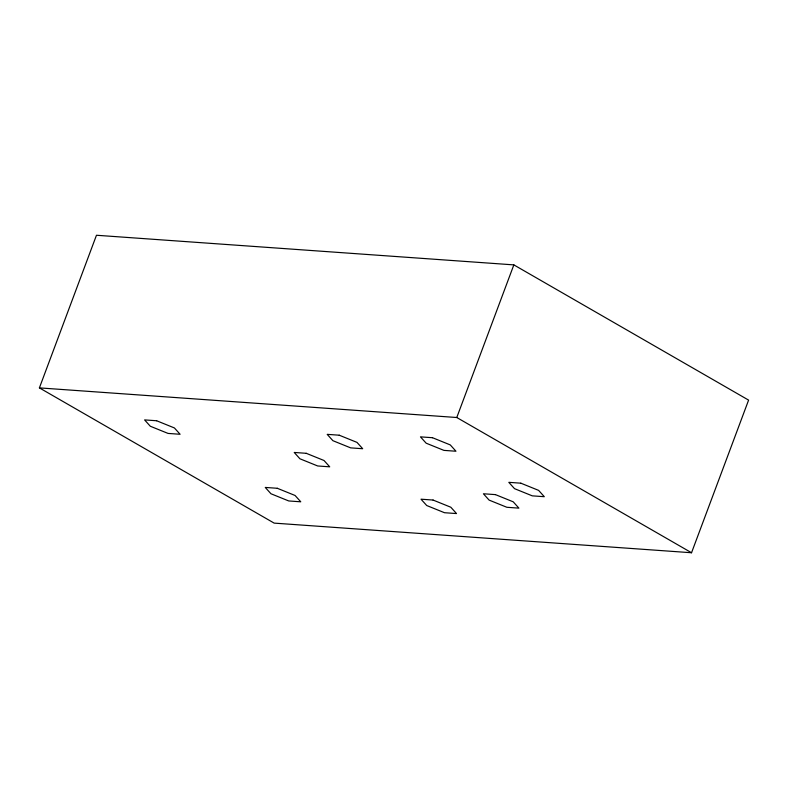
<?xml version="1.0" encoding="UTF-8"?>
<svg xmlns="http://www.w3.org/2000/svg" width="788" height="788" viewBox="0 0 788 788"><rect width="100%" height="100%" fill="white"/><g stroke="black" fill="none" stroke-linecap="round" stroke-linejoin="round"><path stroke-width="1.18" d="M39.4 387.883L96.461 235.257L513.845 264.886L748.6 400.117L691.539 552.743L274.155 523.114L39.4 387.883L456.774 417.512L691.539 552.743M456.774 417.512L513.845 264.886M432.494 437.714L420.447 436.857L426.16 443.191L443.93 450.381L455.976 451.238L450.263 444.905L432.494 437.714M156.635 420.753L144.588 419.906L150.301 426.239L168.061 433.42L180.117 434.277L174.404 427.943L156.635 420.753M339.234 435.203L327.187 434.346L332.9 440.689L350.66 447.87L362.707 448.727L356.994 442.393L339.234 435.203M306.256 453.307L294.21 452.45L299.923 458.783L317.682 465.974L329.739 466.831L324.016 460.497L306.256 453.307M520.848 483.182L508.802 482.325L514.515 488.659L532.274 495.849L544.321 496.706L538.608 490.372L520.848 483.182M495.445 494.618L483.399 493.771L489.112 500.104L506.871 507.285L518.918 508.142L513.205 501.808L495.445 494.618M277.307 488.284L265.251 487.427L270.964 493.761L288.733 500.951L300.78 501.808L295.067 495.475L277.307 488.284M433.055 500.045L421.009 499.188L426.722 505.522L444.481 512.712L456.538 513.569L450.825 507.236L433.055 500.045"/></g></svg>
